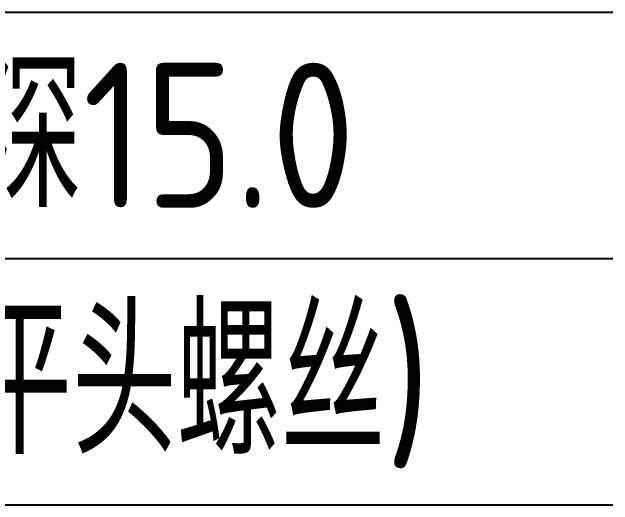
# Model space of a CAD drawing. Header units: millimetres. Extents: x 88508 to 142116, y -5268 to 20283.
# Drawn here: x 102481.65 to 102501.55, y -1094.14 to -1077.82 of the extents above; entities that cross this region are included whole.
import ezdxf

# ---------------------------------------------------------------- set-up
doc = ezdxf.new("R2010")
doc.units = ezdxf.units.MM
doc.layers.add('TEXT', color=4, linetype='Continuous')
doc.styles.add('gbenor', font='gbenor.shx', dxfattribs={"bigfont": 'gbcbig.shx'})

msp = doc.modelspace()

# ---------------------------------------------------------------- linework, layer by layer
at = {"layer": 'TEXT', "color": 3, "linetype": 'Continuous'}
for p, q in [((102406.158, -1077.816), (102501.545, -1077.816)), ((102406.158, -1085.976), (102501.545, -1085.976)), ((102406.158, -1094.136), (102501.545, -1094.136))]:
    msp.add_line(p, q, dxfattribs=at)

# ---------------------------------------------------------------- texts
at = {"layer": 'TEXT', "color": 4, "style": 'gbenor'}
for s, p in [('M  :1-%%C8.5钻穿M10xP1.50正面攻有效深15.0', (102406.158, -1084.296)), ('   ,正面沉头%%c14.00深30.00mm(内六角平头螺丝)', (102406.158, -1092.456))]:
    msp.add_text(s, height=4.8, dxfattribs=at).set_placement(p)

doc.saveas('drawing.dxf')
